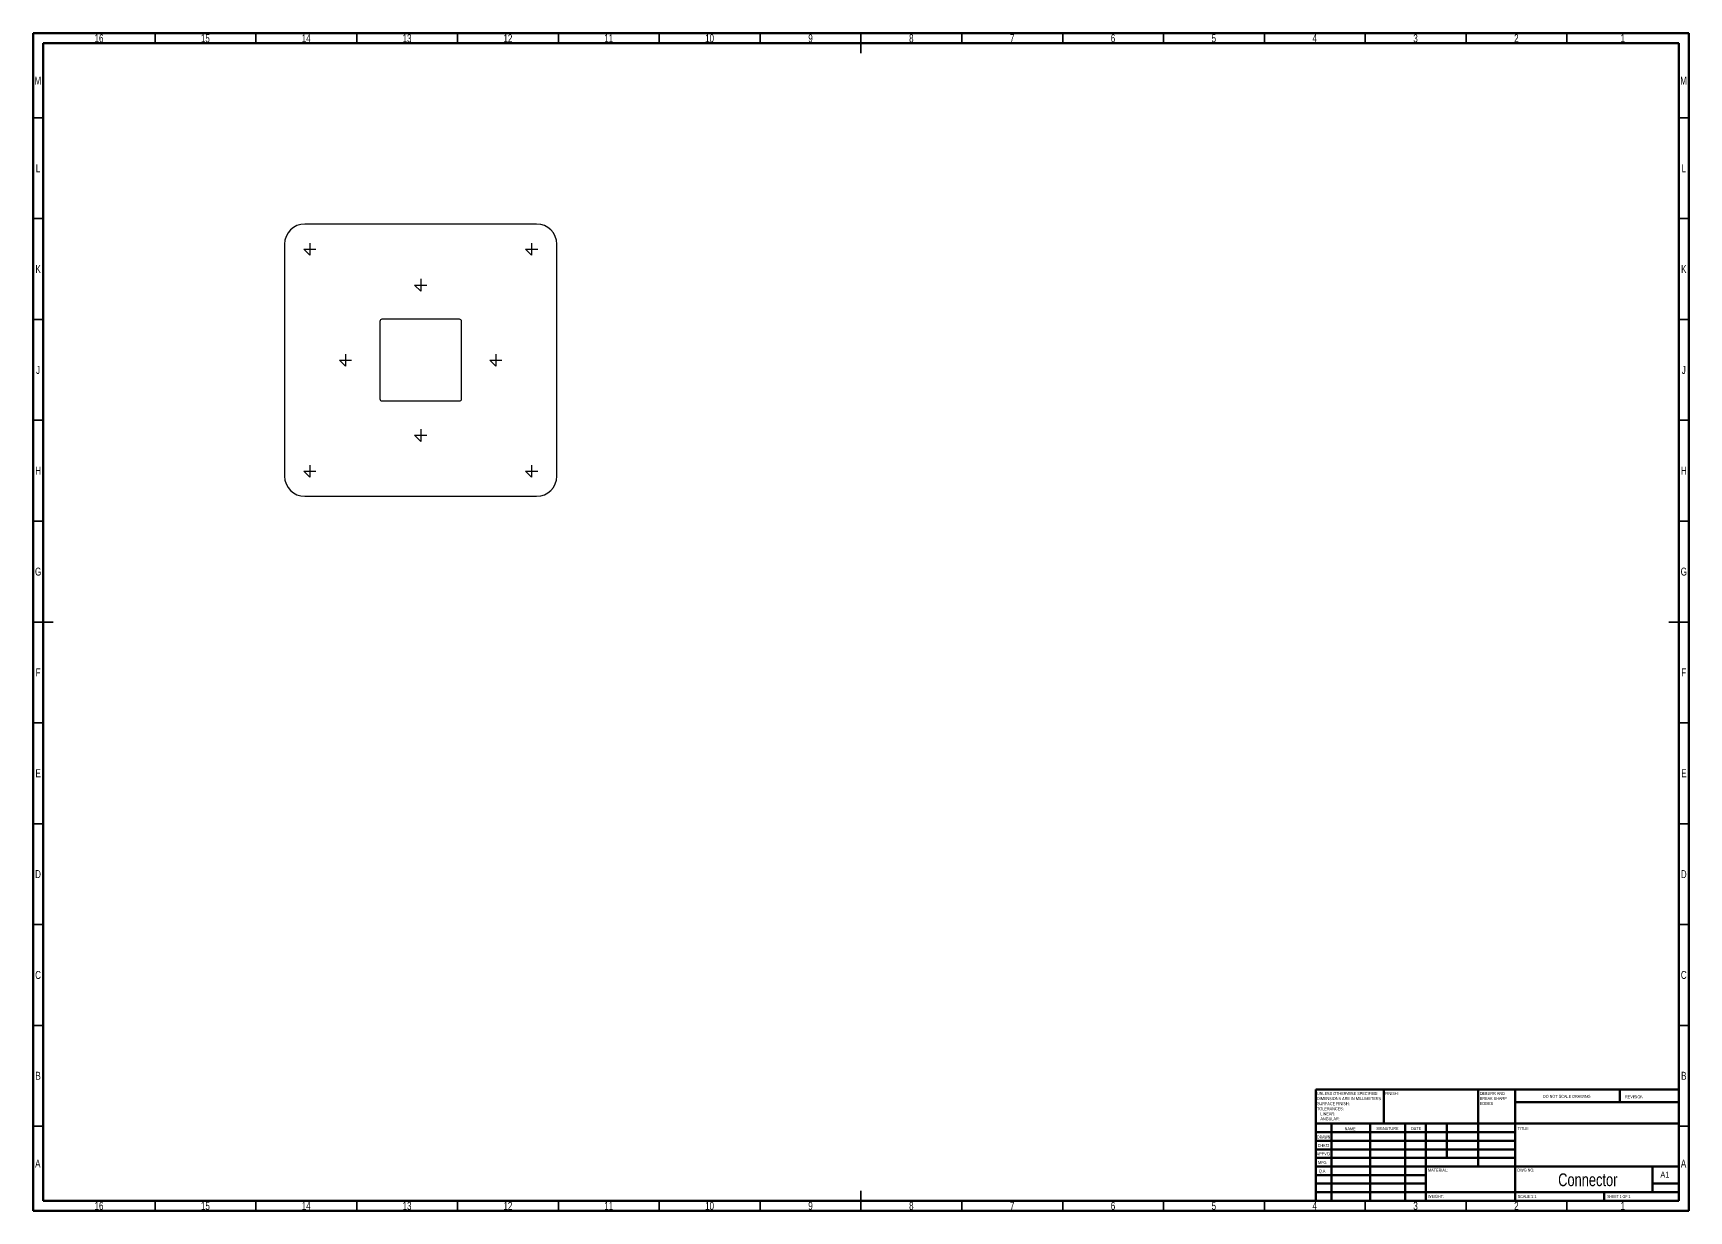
# Model space of a CAD drawing. Header units: inches. Extents: x 1517 to 7040, y -2638 to 1148.
# Drawn here: x 3169 to 3990, y -1311 to -727 of the extents above; entities that cross this region are included whole.
import ezdxf

# ---------------------------------------------------------------- set-up
doc = ezdxf.new("R2010")
doc.units = ezdxf.units.IN
doc.header["$MEASUREMENT"] = 0
doc.styles.add('SLDTEXTSTYLE0', font='TXT', dxfattribs={"width": 0.75})
doc.styles.add('SLDTEXTSTYLE1', font='TXT', dxfattribs={"width": 0.686449})
doc.styles.add('SLDTEXTSTYLE2', font='TXT', dxfattribs={"width": 0.6875})

# ---------------------------------------------------------------- blocks, each defined once
blk = doc.blocks.new('SW_NOTE_0')
at = {"color": 0, "linetype": 'Continuous', "lineweight": 0, "char_height": 1.5, "attachment_point": 1, "style": 'SLDTEXTSTYLE0'}
for s, insert in [('UNLESS OTHERWISE SPECIFIED:', (0, 1.93)), ('TOLERANCES:', (0, -5.57)), ('SURFACE FINISH:', (0, -3.07)), ('DIMENSIONS ARE IN MILLIMETERS', (0, -0.57)), ('LINEAR:', (1.69, -8.07)), ('ANGULAR:', (1.69, -10.57))]:
    blk.add_mtext(s, dxfattribs=dict(at, insert=insert))
blk = doc.blocks.new('SW_NOTE_0_1')
at = {"color": 0, "linetype": 'Continuous', "lineweight": 0, "char_height": 1.5, "attachment_point": 1, "style": 'SLDTEXTSTYLE0'}
for s, insert in [('DEBURR AND', (0, 1.93)), ('BREAK SHARP', (0, -0.57)), ('EDGES', (0, -3.07))]:
    blk.add_mtext(s, dxfattribs=dict(at, insert=insert))
blk = doc.blocks.new('gfgdfdf')
at = {"color": 7, "linetype": 'Continuous', "lineweight": 25}
for p, q in [((3418.23, -821.77), (3303.23, -821.77)), ((3293.23, -831.77), (3293.23, -946.77)), ((3428.23, -946.77), (3428.23, -831.77)), ((3340.48, -870.02), (3340.48, -908.52)), ((3379.98, -869.02), (3341.48, -869.02)), ((3380.98, -908.52), (3380.98, -870.02)), ((3341.48, -909.52), (3379.98, -909.52)), ((3303.23, -956.77), (3418.23, -956.77))]:
    blk.add_line(p, q, dxfattribs=at)
at = {"color": 3}
for p, q in [((3305.73, -837.27), (3302.73, -834.27)), ((3302.73, -834.27), (3308.73, -834.27)), ((3305.73, -831.27), (3305.73, -837.27)), ((3415.73, -837.27), (3412.73, -834.27)), ((3412.73, -834.27), (3418.73, -834.27)), ((3415.73, -831.27), (3415.73, -837.27)), ((3360.73, -855.02), (3357.73, -852.02)), ((3357.73, -852.02), (3363.73, -852.02)), ((3360.73, -849.02), (3360.73, -855.02)), ((3323.48, -886.27), (3323.48, -892.27)), ((3397.98, -886.27), (3397.98, -892.27)), ((3323.48, -892.27), (3320.48, -889.27)), ((3320.48, -889.27), (3326.48, -889.27)), ((3397.98, -892.27), (3394.98, -889.27)), ((3394.98, -889.27), (3400.98, -889.27)), ((3360.73, -929.52), (3357.73, -926.52)), ((3357.73, -926.52), (3363.73, -926.52)), ((3360.73, -923.52), (3360.73, -929.52)), ((3305.73, -941.27), (3305.73, -947.27)), ((3415.73, -941.27), (3415.73, -947.27)), ((3305.73, -947.27), (3302.73, -944.27)), ((3302.73, -944.27), (3308.73, -944.27)), ((3415.73, -947.27), (3412.73, -944.27)), ((3412.73, -944.27), (3418.73, -944.27))]:
    blk.add_line(p, q, dxfattribs=at)
at = {"color": 7, "linetype": 'Continuous', "lineweight": 25}
for centre, radius, start, end in [((3303.23, -831.77), 10, 90, 180), ((3418.23, -831.77), 10, 0, 90), ((3341.48, -870.02), 1, 90, 180), ((3379.98, -870.02), 1, 0, 90), ((3341.48, -908.52), 1, 180, 270), ((3379.98, -908.52), 1, 270, 0), ((3303.23, -946.77), 10, 180, 270), ((3418.23, -946.77), 10, 270, 0)]:
    blk.add_arc(centre, radius, start, end, dxfattribs=at)

msp = doc.modelspace()

# ---------------------------------------------------------------- linework, layer by layer
at = {"color": 7, "linetype": 'Continuous', "lineweight": 70}
for p, q in [((3168.551, -1311.104), (3168.551, -727.104)), ((3168.551, -727.104), (3989.551, -727.104)), ((3989.551, -727.104), (3989.551, -1311.104)), ((3173.551, -1306.104), (3173.551, -732.104)), ((3173.551, -732.104), (3984.551, -732.104)), ((3984.551, -732.104), (3984.551, -1306.104)), ((3989.551, -1311.104), (3168.551, -1311.104)), ((3984.551, -1306.104), (3173.551, -1306.104))]:
    msp.add_line(p, q, dxfattribs=at)
at = {"color": 7, "linetype": 'Continuous', "lineweight": 35}
for p, q in [((3229.051, -732.104), (3229.051, -727.104)), ((3279.051, -732.104), (3279.051, -727.104)), ((3329.051, -732.104), (3329.051, -727.104)), ((3379.051, -732.104), (3379.051, -727.104)), ((3429.051, -732.104), (3429.051, -727.104)), ((3479.051, -732.104), (3479.051, -727.104)), ((3529.051, -732.104), (3529.051, -727.104)), ((3579.051, -727.104), (3579.051, -737.104)), ((3579.051, -732.104), (3579.051, -727.104)), ((3629.051, -732.104), (3629.051, -727.104)), ((3679.051, -732.104), (3679.051, -727.104)), ((3729.051, -732.104), (3729.051, -727.104)), ((3779.051, -732.104), (3779.051, -727.104)), ((3829.051, -732.104), (3829.051, -727.104)), ((3879.051, -732.104), (3879.051, -727.104)), ((3929.051, -732.104), (3929.051, -727.104)), ((3173.551, -769.104), (3168.551, -769.104)), ((3984.551, -769.104), (3989.551, -769.104)), ((3173.551, -819.104), (3168.551, -819.104)), ((3984.551, -819.104), (3989.551, -819.104)), ((3173.551, -869.104), (3168.551, -869.104)), ((3984.551, -869.104), (3989.551, -869.104)), ((3173.551, -919.104), (3168.551, -919.104)), ((3984.551, -919.104), (3989.551, -919.104)), ((3173.551, -969.104), (3168.551, -969.104)), ((3984.551, -969.104), (3989.551, -969.104)), ((3168.551, -1019.104), (3178.551, -1019.104)), ((3173.551, -1019.104), (3168.551, -1019.104)), ((3989.551, -1019.104), (3979.551, -1019.104)), ((3984.551, -1019.104), (3989.551, -1019.104)), ((3173.551, -1069.104), (3168.551, -1069.104)), ((3984.551, -1069.104), (3989.551, -1069.104)), ((3173.551, -1119.104), (3168.551, -1119.104)), ((3984.551, -1119.104), (3989.551, -1119.104)), ((3173.551, -1169.104), (3168.551, -1169.104)), ((3984.551, -1169.104), (3989.551, -1169.104)), ((3173.551, -1219.104), (3168.551, -1219.104)), ((3984.551, -1219.104), (3989.551, -1219.104)), ((3173.551, -1269.104), (3168.551, -1269.104)), ((3984.551, -1269.104), (3989.551, -1269.104)), ((3579.051, -1311.104), (3579.051, -1301.104)), ((3229.051, -1306.104), (3229.051, -1311.104)), ((3279.051, -1306.104), (3279.051, -1311.104)), ((3329.051, -1306.104), (3329.051, -1311.104)), ((3379.051, -1306.104), (3379.051, -1311.104)), ((3429.051, -1306.104), (3429.051, -1311.104)), ((3479.051, -1306.104), (3479.051, -1311.104)), ((3529.051, -1306.104), (3529.051, -1311.104)), ((3579.051, -1306.104), (3579.051, -1311.104)), ((3629.051, -1306.104), (3629.051, -1311.104)), ((3679.051, -1306.104), (3679.051, -1311.104)), ((3729.051, -1306.104), (3729.051, -1311.104)), ((3779.051, -1306.104), (3779.051, -1311.104)), ((3829.051, -1306.104), (3829.051, -1311.104)), ((3879.051, -1306.104), (3879.051, -1311.104)), ((3929.051, -1306.104), (3929.051, -1311.104))]:
    msp.add_line(p, q, dxfattribs=at)
at = {"color": 7, "linetype": 'Continuous', "lineweight": 50}
for p, q in [((3804.551, -1250.854), (3984.551, -1250.854)), ((3804.551, -1250.854), (3804.551, -1306.104)), ((3838.351, -1267.854), (3838.351, -1250.854)), ((3885.151, -1250.854), (3885.151, -1289.104)), ((3903.351, -1250.854), (3903.351, -1306.104)), ((3955.351, -1257.229), (3955.351, -1250.854)), ((3984.551, -1257.229), (3903.351, -1257.229)), ((3984.551, -1267.854), (3804.551, -1267.854)), ((3903.351, -1272.104), (3804.551, -1272.104)), ((3812.351, -1267.854), (3812.351, -1306.104)), ((3831.542, -1267.854), (3831.542, -1306.104)), ((3848.95, -1267.854), (3848.95, -1306.104)), ((3859.151, -1306.104), (3859.151, -1267.854)), ((3869.551, -1284.854), (3869.551, -1267.854)), ((3903.351, -1276.354), (3804.551, -1276.354)), ((3903.351, -1280.604), (3804.551, -1280.604)), ((3903.351, -1284.854), (3804.551, -1284.854)), ((3859.151, -1289.104), (3804.551, -1289.104)), ((3859.151, -1293.354), (3804.551, -1293.354)), ((3859.151, -1289.104), (3984.551, -1289.104)), ((3971.551, -1301.854), (3971.551, -1289.104)), ((3859.151, -1297.604), (3804.551, -1297.604)), ((3804.551, -1301.854), (3984.551, -1301.854)), ((3947.551, -1306.104), (3947.551, -1301.854)), ((3984.551, -1297.604), (3971.551, -1297.604))]:
    msp.add_line(p, q, dxfattribs=at)

# ---------------------------------------------------------------- block references
at = {"color": 3}
msp.add_blockref('gfgdfdf', (0, 0), dxfattribs=at)
at = {"color": 7, "linetype": 'Continuous', "lineweight": 0}
for name, p in [('SW_NOTE_0', (3805.145, -1254.116)), ('SW_NOTE_0_1', (3885.861, -1254.034))]:
    msp.add_blockref(name, p, dxfattribs=at)

# ---------------------------------------------------------------- texts
for s, insert, char_height, attachment_point, style in [('16', (3201.221, -727.686), 3.9687, 2, 'SLDTEXTSTYLE0'), ('15', (3253.971, -727.686), 3.9687, 2, 'SLDTEXTSTYLE0'), ('14', (3303.971, -727.686), 3.9687, 2, 'SLDTEXTSTYLE0'), ('13', (3353.971, -727.686), 3.9687, 2, 'SLDTEXTSTYLE0'), ('12', (3403.971, -727.686), 3.9687, 2, 'SLDTEXTSTYLE0'), ('11', (3453.971, -727.686), 3.9687, 2, 'SLDTEXTSTYLE0'), ('10', (3503.971, -727.686), 3.9687, 2, 'SLDTEXTSTYLE0'), ('9', (3554.011, -727.686), 3.969, 2, 'SLDTEXTSTYLE0'), ('8', (3604.011, -727.686), 3.969, 2, 'SLDTEXTSTYLE0'), ('7', (3654.011, -727.686), 3.969, 2, 'SLDTEXTSTYLE0'), ('6', (3704.011, -727.686), 3.969, 2, 'SLDTEXTSTYLE0'), ('5', (3754.011, -727.686), 3.969, 2, 'SLDTEXTSTYLE0'), ('4', (3804.011, -727.686), 3.969, 2, 'SLDTEXTSTYLE0'), ('3', (3854.011, -727.686), 3.969, 2, 'SLDTEXTSTYLE0'), ('2', (3904.011, -727.686), 3.969, 2, 'SLDTEXTSTYLE0'), ('1', (3956.761, -727.686), 3.969, 2, 'SLDTEXTSTYLE0'), ('M', (3170.913, -748.63), 3.969, 2, 'SLDTEXTSTYLE0'), ('M', (3986.913, -748.63), 3.969, 2, 'SLDTEXTSTYLE0'), ('L', (3171.006, -792.13), 3.969, 2, 'SLDTEXTSTYLE0'), ('L', (3987.006, -792.13), 3.969, 2, 'SLDTEXTSTYLE0'), ('K', (3171.04, -842.13), 3.969, 2, 'SLDTEXTSTYLE0'), ('K', (3987.04, -842.13), 3.969, 2, 'SLDTEXTSTYLE0'), ('J', (3171.016, -892.13), 3.969, 2, 'SLDTEXTSTYLE0'), ('J', (3987.016, -892.13), 3.969, 2, 'SLDTEXTSTYLE0'), ('H', (3171.042, -942.13), 3.969, 2, 'SLDTEXTSTYLE0'), ('H', (3987.042, -942.13), 3.969, 2, 'SLDTEXTSTYLE0'), ('G', (3171.038, -992.13), 3.969, 2, 'SLDTEXTSTYLE0'), ('G', (3987.038, -992.13), 3.969, 2, 'SLDTEXTSTYLE0'), ('F', (3171.009, -1042.13), 3.969, 2, 'SLDTEXTSTYLE0'), ('F', (3987.009, -1042.13), 3.969, 2, 'SLDTEXTSTYLE0'), ('E', (3171.059, -1092.13), 3.969, 2, 'SLDTEXTSTYLE0'), ('E', (3987.059, -1092.13), 3.969, 2, 'SLDTEXTSTYLE0'), ('D', (3171.004, -1142.13), 3.969, 2, 'SLDTEXTSTYLE0'), ('D', (3987.004, -1142.13), 3.969, 2, 'SLDTEXTSTYLE0'), ('C', (3171.01, -1192.13), 3.969, 2, 'SLDTEXTSTYLE0'), ('C', (3987.01, -1192.13), 3.969, 2, 'SLDTEXTSTYLE0'), ('B', (3171.022, -1242.13), 3.969, 2, 'SLDTEXTSTYLE0'), ('B', (3987.022, -1242.13), 3.969, 2, 'SLDTEXTSTYLE0'), ('FINISH:', (3838.923, -1252.184), 1.5, 1, 'SLDTEXTSTYLE0'), ('DO NOT SCALE DRAWING', (3917.166, -1253.571), 1.5, 1, 'SLDTEXTSTYLE0'), ('REVISION', (3957.879, -1253.769), 1.5, 1, 'SLDTEXTSTYLE0'), ('NAME', (3818.874, -1269.602), 1.5, 1, 'SLDTEXTSTYLE0'), ('SIGNATURE', (3834.585, -1269.542), 1.5, 1, 'SLDTEXTSTYLE0'), ('DATE', (3851.766, -1269.527), 1.5, 1, 'SLDTEXTSTYLE0'), ('TITLE:', (3904.641, -1269.527), 1.5, 1, 'SLDTEXTSTYLE0'), ('DRAWN', (3805.195, -1273.719), 1.5, 1, 'SLDTEXTSTYLE1'), ("CHK'D", (3805.491, -1277.942), 1.5, 1, 'SLDTEXTSTYLE0'), ('A', (3170.891, -1285.63), 3.969, 2, 'SLDTEXTSTYLE0'), ("APPV'D", (3804.953, -1282.038), 1.5, 1, 'SLDTEXTSTYLE0'), ('MFG', (3805.675, -1286.388), 1.5, 1, 'SLDTEXTSTYLE0'), ('A', (3986.891, -1285.63), 3.969, 2, 'SLDTEXTSTYLE0'), ('Q.A', (3806.06, -1290.599), 1.5, 1, 'SLDTEXTSTYLE0'), ('MATERIAL:', (3860.197, -1290.118), 1.5, 1, 'SLDTEXTSTYLE0'), ('DWG NO.', (3904.504, -1290.118), 1.5, 1, 'SLDTEXTSTYLE0'), ('Connector', (3939.435, -1292.497), 6.35, 2, 'SLDTEXTSTYLE0'), ('A1', (3975.422, -1291.697), 2.9104, 1, 'SLDTEXTSTYLE0'), ('WEIGHT:', (3860.169, -1303.154), 1.4986, 1, 'SLDTEXTSTYLE0'), ('SCALE:1:1', (3904.625, -1303.204), 1.5, 1, 'SLDTEXTSTYLE0'), ('SHEET 1 OF 1', (3949.03, -1303.204), 1.5, 1, 'SLDTEXTSTYLE2'), ('16', (3201.221, -1306.63), 3.9687, 2, 'SLDTEXTSTYLE0'), ('15', (3253.971, -1306.63), 3.9687, 2, 'SLDTEXTSTYLE0'), ('14', (3303.971, -1306.63), 3.9687, 2, 'SLDTEXTSTYLE0'), ('13', (3353.971, -1306.63), 3.9687, 2, 'SLDTEXTSTYLE0'), ('12', (3403.971, -1306.63), 3.9687, 2, 'SLDTEXTSTYLE0'), ('11', (3453.971, -1306.63), 3.9687, 2, 'SLDTEXTSTYLE0'), ('10', (3503.971, -1306.63), 3.9687, 2, 'SLDTEXTSTYLE0'), ('9', (3554.011, -1306.63), 3.969, 2, 'SLDTEXTSTYLE0'), ('8', (3604.011, -1306.63), 3.969, 2, 'SLDTEXTSTYLE0'), ('7', (3654.011, -1306.63), 3.969, 2, 'SLDTEXTSTYLE0'), ('6', (3704.011, -1306.63), 3.969, 2, 'SLDTEXTSTYLE0'), ('5', (3754.011, -1306.63), 3.969, 2, 'SLDTEXTSTYLE0'), ('4', (3804.011, -1306.63), 3.969, 2, 'SLDTEXTSTYLE0'), ('3', (3854.011, -1306.63), 3.969, 2, 'SLDTEXTSTYLE0'), ('2', (3904.011, -1306.63), 3.969, 2, 'SLDTEXTSTYLE0'), ('1', (3956.761, -1306.63), 3.969, 2, 'SLDTEXTSTYLE0')]:
    msp.add_mtext(s, dxfattribs=dict(at, insert=insert, char_height=char_height, attachment_point=attachment_point, style=style))

doc.saveas('drawing.dxf')
